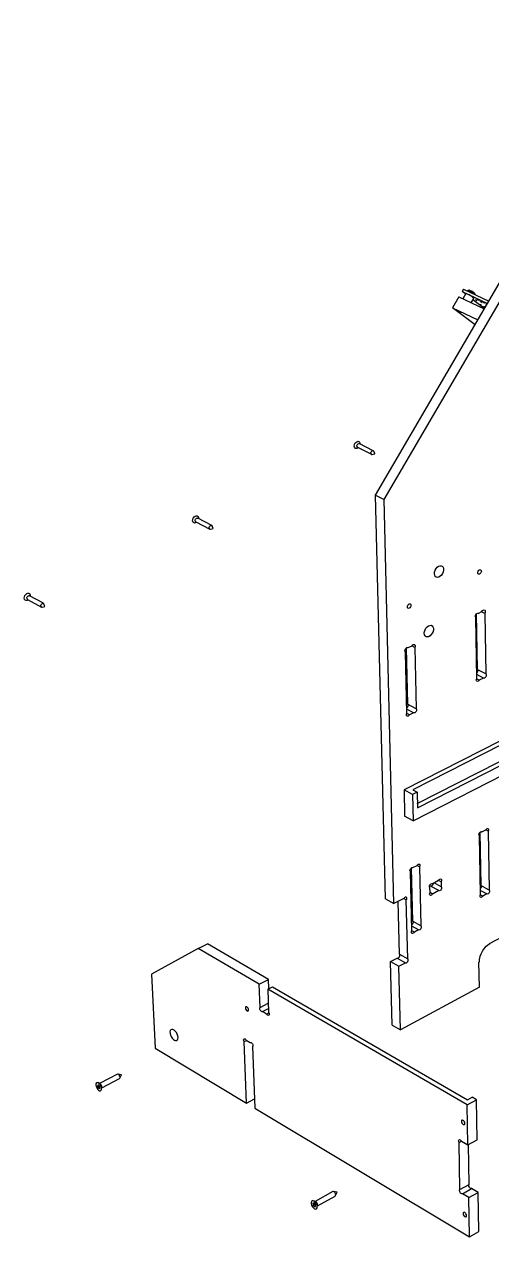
# Model space of a CAD drawing. Extents: x 0 to 188, y 0 to 216.
# Drawn here: x 34.1 to 86.7, y 78.4 to 214.5 of the extents above; entities that cross this region are included whole.
import ezdxf

# ---------------------------------------------------------------- set-up
doc = ezdxf.new("R2010")
doc.units = 0
doc.layers.get('0').update_dxf_attribs({"linetype": 'CONTINUOUS'})

msp = doc.modelspace()

# ---------------------------------------------------------------- linework, layer by layer
at = {"color": 7, "linetype": 'CONTINUOUS'}
for p, q in [((73.6, 161.67), (104.51, 214.53)), ((74.58, 161.18), (105.51, 214.1)), ((82.97, 183.92), (82.26, 182.7)), ((82.97, 183.92), (85.82, 182.57)), ((83.48, 184.78), (83.34, 184.54)), ((83.34, 184.54), (86.19, 183.19)), ((83.72, 184.25), (83.34, 184.54)), ((83.74, 184.29), (83.41, 183.71)), ((83.48, 184.78), (86.33, 183.44)), ((84.27, 184.62), (84.2, 184.64)), ((84.3, 184.61), (84.38, 184.58)), ((84.35, 183.26), (84.65, 183.76)), ((84.49, 184.52), (84.38, 184.58)), ((84.51, 184.5), (84.47, 184.53)), ((82.26, 182.7), (85.11, 181.35)), ((84.79, 180.79), (82.26, 182.7)), ((85.6, 182.81), (84.56, 183.61)), ((85.53, 182.71), (85.6, 182.81)), ((85.89, 182.68), (85.6, 182.81)), ((73.36, 166.66), (71.78, 167.45)), ((71.57, 167.04), (73.15, 166.25)), ((73.23, 166.24), (73.51, 166.32)), ((73.52, 166.33), (73.41, 166.6)), ((73.6, 161.67), (74.58, 161.18)), ((74.74, 116.34), (73.6, 161.67)), ((75.68, 115.81), (74.58, 161.18)), ((53.41, 158.67), (54.99, 157.85)), ((55.2, 158.27), (53.63, 159.09)), ((55.07, 157.85), (55.36, 157.92)), ((55.36, 157.93), (55.26, 158.2)), ((136.25, 158.73), (76.81, 128.6)), ((136.29, 158.28), (77.8, 128.6)), ((78.3, 127.05), (136.25, 156.58)), ((77.83, 125.11), (137.14, 155.45)), ((78.31, 126.56), (136.72, 156.36)), ((34.5, 149.96), (36.07, 149.11)), ((36.3, 149.53), (34.73, 150.38)), ((36.16, 149.1), (36.44, 149.17)), ((36.45, 149.18), (36.35, 149.45)), ((85.14, 148.39), (85.11, 148.41)), ((85.14, 148.39), (85.57, 148.61)), ((85.88, 148.39), (85.52, 148.58)), ((85.88, 148.39), (85.99, 141.59)), ((84.99, 141.09), (84.87, 147.94)), ((84.93, 148.34), (85.04, 142.08)), ((77.06, 144.51), (77.2, 138.2)), ((77.29, 144.55), (77.26, 144.57)), ((77.29, 144.55), (77.73, 144.77)), ((78.01, 144.58), (77.69, 144.75)), ((78.01, 144.58), (78.16, 137.69)), ((77.14, 137.18), (76.98, 144.03)), ((85.99, 141.59), (85.04, 142.08)), ((85.26, 140.9), (84.97, 141.06)), ((85.73, 141.14), (84.98, 141.53)), ((85.73, 141.14), (85.26, 140.9)), ((77.89, 137.24), (77.13, 137.65)), ((78.16, 137.69), (77.2, 138.2)), ((77.42, 137), (77.12, 137.16)), ((77.89, 137.24), (77.42, 137)), ((77.76, 128.08), (76.81, 128.6)), ((76.81, 128.6), (76.88, 125.63)), ((78.27, 128.34), (77.76, 128.08)), ((77.76, 128.08), (77.83, 125.11)), ((77.8, 128.6), (78.27, 128.34)), ((78.27, 128.34), (78.31, 126.56)), ((77.83, 125.11), (76.88, 125.63)), ((85.54, 123.86), (85.52, 123.87)), ((85.54, 123.86), (86, 124.1)), ((86.27, 123.93), (85.98, 124.09)), ((86.27, 123.93), (86.37, 117.34)), ((85.39, 116.82), (85.28, 123.42)), ((85.34, 123.81), (85.43, 117.85)), ((77.62, 119.82), (77.76, 113.83)), ((77.8, 119.86), (77.79, 119.87)), ((77.8, 119.86), (78.27, 120.1)), ((78.55, 119.93), (78.26, 120.09)), ((78.55, 119.93), (78.69, 113.31)), ((77.69, 112.78), (77.54, 119.41)), ((79.98, 118.05), (80.7, 118.43)), ((86.43, 111.32), (102.03, 119.62)), ((79.79, 117.79), (79.67, 117.73)), ((79.73, 117.06), (79.72, 117.61)), ((80.72, 117.27), (79.79, 117.79)), ((79.98, 118.05), (79.97, 118.06)), ((80.72, 117.27), (80.01, 116.89)), ((80.98, 117.71), (80.18, 118.16)), ((80.97, 118.26), (80.68, 118.42)), ((80.97, 118.26), (80.98, 117.71)), ((86.12, 116.9), (85.38, 117.3)), ((86.37, 117.34), (85.43, 117.85)), ((74.74, 116.34), (75.68, 115.81)), ((76.8, 116.39), (75.68, 115.81)), ((76.29, 110.15), (76.15, 116.06)), ((76.78, 116.39), (77.07, 116.23)), ((77.23, 109.62), (77.07, 116.23)), ((80.01, 116.89), (79.73, 117.05)), ((85.65, 116.66), (85.38, 116.81)), ((86.12, 116.9), (85.65, 116.66)), ((78.44, 112.86), (77.68, 113.28)), ((78.69, 113.31), (77.76, 113.83)), ((77.97, 112.61), (77.69, 112.77)), ((78.44, 112.86), (77.97, 112.61)), ((53.67, 110.76), (48.44, 107.88)), ((53.67, 110.76), (54.71, 111.3)), ((60.55, 106.77), (53.67, 110.76)), ((61.6, 107.31), (54.71, 111.3)), ((75.3, 109.32), (76.03, 109.7)), ((75.3, 109.32), (76.23, 108.79)), ((75.47, 102.18), (75.3, 109.32)), ((76.03, 109.7), (76.97, 109.18)), ((76.23, 108.79), (76.97, 109.18)), ((76.29, 110.15), (77.23, 109.62)), ((85.28, 106.42), (85.23, 109.25)), ((48.44, 107.88), (48.83, 99.57)), ((76.4, 101.65), (76.23, 108.79)), ((60.55, 106.77), (61.6, 107.31)), ((60.65, 104.15), (60.55, 106.77)), ((61.5, 106.22), (62.03, 106.49)), ((61.5, 106.22), (61.6, 103.59)), ((83.91, 93.21), (61.5, 106.22)), ((61.63, 106.28), (61.6, 107.31)), ((62.03, 106.49), (83.93, 93.78)), ((85.28, 106.42), (76.4, 101.65)), ((60.65, 104.15), (61.56, 104.63)), ((60.9, 103.69), (61.58, 104.05)), ((61.36, 103.42), (60.9, 103.69)), ((61.36, 103.42), (61.61, 103.56)), ((75.47, 102.18), (76.4, 101.65)), ((48.83, 99.57), (59.11, 93.41)), ((58.85, 100.32), (59.12, 100.46)), ((59.11, 93.41), (58.85, 100.32)), ((59.08, 100.48), (59.52, 100.22)), ((59.52, 100.22), (59.54, 100.23)), ((59.78, 99.77), (60.04, 92.86)), ((44.61, 96.66), (42.6, 95.61)), ((45.07, 96.61), (44.66, 96.67)), ((42.39, 95.45), (42.37, 95.28)), ((42.55, 95.38), (42.37, 95.28)), ((42.37, 95.28), (42.49, 95.09)), ((42.52, 95.42), (42.39, 95.45)), ((42.66, 95.58), (42.47, 95.68)), ((42.64, 95.23), (42.52, 95.42)), ((42.85, 95.14), (44.85, 96.19)), ((44.89, 96.23), (45.07, 96.6)), ((45.07, 96.6), (45.07, 96.6)), ((42.63, 95.17), (42.49, 95.09)), ((42.49, 95.09), (42.62, 95.07)), ((42.62, 95.07), (42.64, 95.23)), ((42.83, 94.98), (42.85, 95.2)), ((83.93, 93.78), (84.46, 94.07)), ((84.95, 93.78), (84.46, 94.07)), ((59.11, 93.41), (60, 93.89)), ((60.04, 92.86), (84.17, 78.42)), ((83.91, 93.21), (84.95, 93.78)), ((83.99, 88.73), (83.91, 93.21)), ((85.03, 89.31), (84.95, 93.78)), ((83, 89), (83.27, 89.15)), ((83.1, 83.71), (83, 89)), ((83.26, 89.16), (83.99, 88.73)), ((83.99, 88.73), (85.03, 89.31)), ((84.14, 84.3), (84.06, 88.77)), ((68.83, 83.48), (66.81, 82.36)), ((69.29, 83.43), (68.88, 83.49)), ((69.13, 83.04), (69.3, 83.42)), ((83.1, 83.71), (84.14, 84.3)), ((83.37, 83.25), (84.41, 83.83)), ((84.09, 82.82), (83.37, 83.25)), ((84.09, 82.82), (85.13, 83.4)), ((85.13, 83.4), (84.41, 83.83)), ((85.21, 79.01), (85.13, 83.4)), ((66.72, 82.19), (66.58, 82.18)), ((66.58, 82.18), (66.59, 81.98)), ((66.79, 82.1), (66.59, 81.98)), ((66.59, 81.98), (66.73, 81.81)), ((66.88, 82.33), (66.69, 82.43)), ((66.86, 82.01), (66.72, 82.19)), ((66.86, 81.88), (66.73, 81.81)), ((66.73, 81.81), (66.86, 81.82)), ((66.86, 81.82), (66.86, 82.01)), ((67.07, 81.74), (67.08, 81.96)), ((67.08, 81.88), (69.09, 82.99)), ((84.17, 78.42), (84.09, 82.82)), ((84.17, 78.42), (85.21, 79.01))]:
    msp.add_line(p, q, dxfattribs=at)
for points in [[(83.96, 184.59), (83.94, 184.57), (83.94, 184.56)], [(84.2, 184.64), (84.13, 184.66), (84.03, 184.65), (83.98, 184.63), (83.95, 184.6)], [(83.95, 184.6), (83.96, 184.6), (84, 184.59)], [(84.27, 184.62), (84.28, 184.62), (84.3, 184.61)], [(84.51, 184.5), (84.61, 184.44), (84.64, 184.41)], [(84.64, 184.41), (84.6, 184.45), (84.58, 184.45)], [(84.88, 183.59), (84.9, 183.58), (84.92, 183.57), (84.95, 183.55), (84.96, 183.54), (84.97, 183.53), (84.98, 183.53), (84.97, 183.53), (84.95, 183.54), (84.93, 183.55), (84.91, 183.56), (84.88, 183.58), (84.87, 183.59), (84.86, 183.6), (84.86, 183.6), (84.86, 183.6), (84.88, 183.59)], [(85.13, 183.61), (85.15, 183.6), (85.18, 183.58), (85.21, 183.57), (85.23, 183.55), (85.25, 183.54), (85.25, 183.53), (85.24, 183.53), (85.22, 183.54), (85.19, 183.56), (85.16, 183.57), (85.13, 183.59), (85.11, 183.61), (85.1, 183.62), (85.1, 183.62), (85.11, 183.62), (85.13, 183.61)], [(85.41, 183.05), (85.43, 183.04), (85.45, 183.03), (85.47, 183.01), (85.49, 183), (85.5, 182.99), (85.5, 182.99), (85.49, 182.99), (85.48, 182.99), (85.46, 183), (85.43, 183.02), (85.41, 183.03), (85.39, 183.04), (85.38, 183.05), (85.38, 183.06), (85.39, 183.06), (85.41, 183.05)], [(85.43, 183.39), (85.46, 183.37), (85.5, 183.35), (85.53, 183.33), (85.56, 183.31), (85.57, 183.3), (85.58, 183.29), (85.56, 183.29), (85.54, 183.3), (85.51, 183.32), (85.47, 183.34), (85.44, 183.36), (85.41, 183.38), (85.4, 183.39), (85.39, 183.4), (85.41, 183.4), (85.43, 183.39)], [(85.67, 182.85), (85.69, 182.84), (85.72, 182.82), (85.74, 182.81), (85.76, 182.8), (85.77, 182.79), (85.77, 182.78), (85.76, 182.78), (85.75, 182.79), (85.72, 182.8), (85.7, 182.81), (85.68, 182.83), (85.66, 182.84), (85.65, 182.85), (85.65, 182.85), (85.66, 182.85), (85.67, 182.85)], [(85.76, 183.31), (85.79, 183.3), (85.82, 183.28), (85.85, 183.27), (85.87, 183.25), (85.88, 183.24), (85.88, 183.23), (85.88, 183.24), (85.86, 183.24), (85.83, 183.26), (85.8, 183.27), (85.77, 183.29), (85.75, 183.31), (85.73, 183.32), (85.73, 183.32), (85.74, 183.32), (85.76, 183.31)], [(85.95, 182.77), (85.94, 182.77), (85.92, 182.79), (85.9, 182.8), (85.88, 182.81), (85.87, 182.82), (85.87, 182.83), (85.88, 182.83), (85.89, 182.82)], [(86.1, 183.04), (86.08, 183.05), (86.05, 183.07), (86.02, 183.09), (86.01, 183.1), (86.01, 183.11), (86.02, 183.11), (86.04, 183.1)], [(83.07, 182.22), (83.1, 182.21), (83.13, 182.19), (83.16, 182.18), (83.18, 182.16), (83.19, 182.15), (83.2, 182.14), (83.19, 182.15), (83.17, 182.15), (83.14, 182.17), (83.11, 182.18), (83.08, 182.2), (83.06, 182.22), (83.05, 182.23), (83.04, 182.23), (83.05, 182.23), (83.07, 182.22)], [(71.22, 167.17), (71.24, 167.31), (71.3, 167.46), (71.39, 167.58), (71.5, 167.67), (71.62, 167.71), (71.72, 167.7), (71.8, 167.63), (71.85, 167.52), (71.85, 167.41)], [(71.51, 167.17), (71.52, 167.25), (71.55, 167.33), (71.61, 167.4), (71.67, 167.44), (71.73, 167.46), (71.78, 167.45)], [(71.65, 167), (71.64, 166.99), (71.52, 166.92), (71.41, 166.91), (71.31, 166.95), (71.25, 167.04), (71.22, 167.17)], [(73.08, 166.38), (73.1, 166.46), (73.13, 166.54), (73.18, 166.61), (73.25, 166.66), (73.31, 166.67), (73.37, 166.65), (73.41, 166.6), (73.41, 166.6)], [(73.51, 166.32), (73.51, 166.32), (73.51, 166.32), (73.51, 166.32), (73.51, 166.32), (73.52, 166.32), (73.52, 166.32), (73.52, 166.32), (73.52, 166.33), (73.52, 166.33), (73.52, 166.33), (73.52, 166.33), (73.51, 166.33), (73.51, 166.33), (73.51, 166.33), (73.51, 166.32), (73.51, 166.32)], [(53.06, 158.8), (53.07, 158.95), (53.13, 159.1), (53.23, 159.23), (53.34, 159.32), (53.46, 159.36), (53.57, 159.35), (53.66, 159.28), (53.71, 159.17), (53.71, 159.05)], [(53.5, 158.63), (53.49, 158.63), (53.37, 158.56), (53.25, 158.54), (53.15, 158.58), (53.09, 158.67), (53.06, 158.8)], [(53.35, 158.8), (53.36, 158.88), (53.39, 158.97), (53.45, 159.04), (53.51, 159.09), (53.58, 159.1), (53.63, 159.09)], [(54.92, 157.98), (54.93, 158.06), (54.97, 158.15), (55.02, 158.22), (55.09, 158.27), (55.16, 158.28), (55.21, 158.26), (55.26, 158.21), (55.26, 158.2)], [(55.35, 157.92), (55.35, 157.92), (55.35, 157.92), (55.35, 157.92), (55.36, 157.92), (55.36, 157.92), (55.36, 157.92), (55.36, 157.92), (55.36, 157.93), (55.36, 157.93), (55.36, 157.93), (55.36, 157.93), (55.36, 157.93), (55.35, 157.93), (55.35, 157.93), (55.35, 157.92), (55.35, 157.92)], [(80.23, 152.85), (80.25, 153.04), (80.31, 153.24), (80.41, 153.42), (80.54, 153.58), (80.69, 153.69), (80.84, 153.75), (80.99, 153.75), (81.11, 153.69), (81.2, 153.59), (81.25, 153.43), (81.25, 153.25), (81.21, 153.06), (81.12, 152.86), (81.01, 152.69), (80.87, 152.56), (80.71, 152.47), (80.57, 152.44), (80.43, 152.47), (80.32, 152.55), (80.26, 152.68), (80.23, 152.85)], [(85.1, 152.95), (85.12, 153.05), (85.16, 153.14), (85.22, 153.23), (85.3, 153.28), (85.37, 153.3), (85.44, 153.28), (85.48, 153.22), (85.5, 153.14), (85.48, 153.04), (85.44, 152.95), (85.38, 152.86), (85.3, 152.81), (85.23, 152.79), (85.16, 152.81), (85.12, 152.87), (85.1, 152.95)], [(34.14, 150.09), (34.15, 150.24), (34.21, 150.39), (34.31, 150.52), (34.42, 150.61), (34.55, 150.66), (34.67, 150.65), (34.76, 150.58), (34.81, 150.47), (34.82, 150.33)], [(34.59, 149.91), (34.47, 149.85), (34.34, 149.83), (34.24, 149.87), (34.17, 149.96), (34.14, 150.09)], [(34.43, 150.09), (34.44, 150.17), (34.47, 150.26), (34.53, 150.33), (34.6, 150.38), (34.67, 150.39), (34.73, 150.38)], [(36, 149.23), (36.01, 149.32), (36.04, 149.4), (36.1, 149.48), (36.17, 149.52), (36.24, 149.54), (36.3, 149.52), (36.35, 149.47), (36.35, 149.45)], [(36.43, 149.17), (36.44, 149.17), (36.44, 149.17), (36.44, 149.17), (36.44, 149.17), (36.44, 149.17), (36.45, 149.17), (36.45, 149.17), (36.45, 149.18), (36.45, 149.18), (36.45, 149.18), (36.44, 149.18), (36.44, 149.18), (36.44, 149.18), (36.44, 149.18), (36.44, 149.17), (36.43, 149.17)], [(77.58, 149.31), (77.57, 149.21), (77.53, 149.12), (77.47, 149.03), (77.39, 148.98), (77.31, 148.96), (77.25, 148.98), (77.2, 149.03), (77.19, 149.12), (77.2, 149.22), (77.24, 149.31), (77.3, 149.4), (77.38, 149.45), (77.46, 149.47), (77.52, 149.45), (77.57, 149.39), (77.58, 149.31)], [(84.87, 147.94), (84.83, 148), (84.82, 148.08), (84.83, 148.17), (84.87, 148.26), (84.93, 148.34), (85, 148.39), (85.07, 148.41), (85.14, 148.39)], [(85.57, 148.61), (85.64, 148.7), (85.72, 148.76), (85.81, 148.78), (85.88, 148.76), (85.93, 148.7), (85.94, 148.6), (85.93, 148.5), (85.88, 148.39)], [(79.09, 146.16), (79.11, 146.35), (79.17, 146.54), (79.28, 146.72), (79.41, 146.88), (79.55, 146.99), (79.71, 147.05), (79.85, 147.06), (79.97, 147), (80.06, 146.89), (80.11, 146.74), (80.11, 146.56), (80.07, 146.37), (79.99, 146.18), (79.87, 146.01), (79.73, 145.87), (79.58, 145.78), (79.43, 145.75), (79.3, 145.78), (79.19, 145.86), (79.12, 145.99), (79.09, 146.16)], [(76.98, 144.03), (76.93, 144.09), (76.91, 144.18), (76.93, 144.29), (76.97, 144.4), (77.04, 144.49), (77.13, 144.55), (77.21, 144.57), (77.29, 144.55)], [(77.73, 144.77), (77.79, 144.85), (77.86, 144.9), (77.94, 144.92), (78, 144.9), (78.04, 144.85), (78.06, 144.77), (78.05, 144.68), (78.01, 144.58)], [(85.04, 142.08), (85.08, 142.03), (85.09, 141.95), (85.08, 141.86), (85.04, 141.77), (84.98, 141.69), (84.98, 141.69)], [(85.99, 141.59), (86.03, 141.53), (86.05, 141.46), (86.03, 141.36), (85.99, 141.27), (85.93, 141.19), (85.86, 141.14), (85.79, 141.12), (85.73, 141.14)], [(85.26, 140.9), (85.2, 140.83), (85.13, 140.77), (85.05, 140.75), (84.99, 140.77), (84.95, 140.82), (84.93, 140.9), (84.95, 141), (84.99, 141.09)], [(77.2, 138.2), (77.25, 138.15), (77.26, 138.07), (77.25, 137.97), (77.21, 137.88), (77.15, 137.8), (77.12, 137.78)], [(78.16, 137.69), (78.2, 137.64), (78.22, 137.56), (78.21, 137.47), (78.17, 137.37), (78.1, 137.29), (78.03, 137.24), (77.96, 137.22), (77.89, 137.24)], [(77.42, 137), (77.35, 136.92), (77.28, 136.87), (77.21, 136.85), (77.14, 136.87), (77.1, 136.92), (77.09, 137), (77.1, 137.09), (77.14, 137.18)], [(85.28, 123.42), (85.24, 123.47), (85.22, 123.54), (85.24, 123.63), (85.27, 123.73), (85.33, 123.8), (85.4, 123.86), (85.48, 123.88), (85.54, 123.86)], [(86, 124.1), (86.06, 124.18), (86.13, 124.23), (86.2, 124.25), (86.26, 124.24), (86.3, 124.19), (86.32, 124.11), (86.31, 124.02), (86.27, 123.93)], [(77.54, 119.41), (77.5, 119.46), (77.48, 119.54), (77.5, 119.63), (77.54, 119.72), (77.6, 119.8), (77.67, 119.85), (77.74, 119.88), (77.8, 119.86)], [(78.27, 120.1), (78.34, 120.18), (78.41, 120.24), (78.48, 120.26), (78.54, 120.24), (78.58, 120.19), (78.6, 120.12), (78.59, 120.03), (78.55, 119.93)], [(80.7, 118.43), (80.76, 118.51), (80.83, 118.56), (80.9, 118.58), (80.97, 118.56), (81.01, 118.52), (81.02, 118.44), (81.01, 118.35), (80.97, 118.26)], [(79.72, 117.61), (79.68, 117.66), (79.67, 117.73), (79.68, 117.82), (79.72, 117.91), (79.78, 117.99), (79.85, 118.05), (79.92, 118.07), (79.98, 118.05)], [(80.01, 116.89), (79.95, 116.82), (79.88, 116.76), (79.8, 116.74), (79.74, 116.76), (79.7, 116.81), (79.68, 116.88), (79.7, 116.97), (79.73, 117.06)], [(80.1, 118.11), (80.1, 118.11), (80.09, 118.02), (80.05, 117.93), (79.99, 117.85), (79.92, 117.79), (79.85, 117.77), (79.79, 117.78)], [(80.98, 117.71), (81.02, 117.66), (81.04, 117.59), (81.03, 117.5), (80.99, 117.41), (80.93, 117.33), (80.86, 117.27), (80.79, 117.25), (80.72, 117.27)], [(85.43, 117.85), (85.48, 117.81), (85.49, 117.73), (85.48, 117.64), (85.44, 117.55), (85.38, 117.47), (85.38, 117.47)], [(86.37, 117.34), (86.41, 117.29), (86.43, 117.22), (86.42, 117.13), (86.38, 117.04), (86.32, 116.96), (86.25, 116.9), (86.18, 116.88), (86.12, 116.9)], [(77.07, 116.23), (77.11, 116.32), (77.12, 116.41), (77.11, 116.48), (77.06, 116.53), (77, 116.55), (76.93, 116.53), (76.86, 116.47), (76.8, 116.39)], [(85.65, 116.66), (85.6, 116.58), (85.53, 116.52), (85.45, 116.5), (85.39, 116.52), (85.35, 116.57), (85.34, 116.64), (85.35, 116.73), (85.39, 116.82)], [(77.76, 113.83), (77.8, 113.78), (77.82, 113.71), (77.8, 113.62), (77.76, 113.52), (77.7, 113.45), (77.68, 113.42)], [(78.69, 113.31), (78.74, 113.26), (78.75, 113.18), (78.74, 113.09), (78.7, 113), (78.64, 112.92), (78.57, 112.87), (78.5, 112.85), (78.44, 112.86)], [(77.97, 112.61), (77.91, 112.53), (77.83, 112.48), (77.76, 112.46), (77.7, 112.47), (77.66, 112.52), (77.64, 112.6), (77.65, 112.69), (77.69, 112.78)], [(76.03, 109.7), (76.1, 109.69), (76.17, 109.71), (76.24, 109.77), (76.3, 109.84), (76.34, 109.94), (76.35, 110.03), (76.33, 110.1), (76.29, 110.15)], [(76.97, 109.18), (77.03, 109.16), (77.1, 109.18), (77.17, 109.24), (77.23, 109.32), (77.27, 109.41), (77.28, 109.5), (77.27, 109.57), (77.23, 109.62)], [(59.34, 103.89), (59.33, 103.98), (59.29, 104.08), (59.22, 104.16), (59.15, 104.22), (59.09, 104.24), (59.03, 104.23), (58.99, 104.18), (58.98, 104.1), (59, 104), (59.04, 103.91), (59.1, 103.82), (59.17, 103.77), (59.24, 103.74), (59.3, 103.76), (59.33, 103.81), (59.34, 103.89)], [(60.9, 103.69), (60.85, 103.68), (60.78, 103.7), (60.71, 103.76), (60.66, 103.84), (60.62, 103.93), (60.6, 104.02), (60.61, 104.1), (60.65, 104.15)], [(61.6, 103.59), (61.64, 103.5), (61.66, 103.4), (61.64, 103.33), (61.61, 103.28), (61.55, 103.26), (61.49, 103.29), (61.42, 103.34), (61.36, 103.42)], [(51.42, 100.8), (51.39, 100.98), (51.32, 101.17), (51.23, 101.35), (51.1, 101.5), (50.97, 101.62), (50.84, 101.69), (50.71, 101.7), (50.61, 101.66), (50.54, 101.56), (50.51, 101.42), (50.52, 101.25), (50.56, 101.06), (50.65, 100.88), (50.76, 100.71), (50.89, 100.57), (51.02, 100.48), (51.15, 100.44), (51.27, 100.45), (51.35, 100.52), (51.4, 100.64), (51.42, 100.8)], [(58.85, 100.32), (58.81, 100.41), (58.79, 100.5), (58.8, 100.58), (58.84, 100.63), (58.89, 100.64), (58.96, 100.62), (59.02, 100.56), (59.08, 100.48)], [(59.52, 100.22), (59.58, 100.24), (59.64, 100.21), (59.71, 100.16), (59.77, 100.08), (59.81, 99.98), (59.82, 99.89), (59.81, 99.82), (59.78, 99.77)], [(44.9, 96.28), (44.9, 96.36), (44.87, 96.46), (44.82, 96.55), (44.75, 96.62), (44.68, 96.66), (44.62, 96.67), (44.61, 96.66)], [(42.83, 94.98), (42.82, 95.14), (42.77, 95.3), (42.69, 95.47), (42.58, 95.6), (42.46, 95.69), (42.34, 95.72), (42.25, 95.68), (42.19, 95.6), (42.18, 95.46), (42.21, 95.3), (42.28, 95.13), (42.38, 94.98), (42.49, 94.87), (42.61, 94.81), (42.72, 94.81), (42.79, 94.87), (42.83, 94.98)], [(44.85, 96.19), (44.88, 96.21), (44.9, 96.28)], [(83.64, 91.14), (83.63, 91.24), (83.58, 91.34), (83.52, 91.42), (83.45, 91.48), (83.37, 91.51), (83.31, 91.5), (83.27, 91.45), (83.26, 91.37), (83.27, 91.27), (83.32, 91.17), (83.38, 91.08), (83.45, 91.02), (83.53, 91), (83.59, 91.01), (83.63, 91.06), (83.64, 91.14)], [(83, 89), (82.96, 89.09), (82.94, 89.19), (82.96, 89.26), (83, 89.31), (83.05, 89.32), (83.13, 89.3), (83.2, 89.24), (83.26, 89.16)], [(69.14, 83.12), (69.13, 83.22), (69.08, 83.31), (69.02, 83.4), (68.95, 83.46), (68.88, 83.49), (68.83, 83.48)], [(69.09, 82.99), (69.09, 83), (69.13, 83.04), (69.14, 83.12)], [(69.3, 83.42), (69.3, 83.42), (69.3, 83.42)], [(83.37, 83.25), (83.31, 83.23), (83.24, 83.26), (83.17, 83.32), (83.11, 83.4), (83.07, 83.5), (83.05, 83.59), (83.06, 83.67), (83.1, 83.71)], [(84.4, 83.83), (84.35, 83.82), (84.28, 83.84), (84.21, 83.9), (84.15, 83.98), (84.1, 84.08), (84.09, 84.17), (84.1, 84.25), (84.14, 84.3)], [(67.07, 81.79), (67.04, 81.95), (66.97, 82.13), (66.86, 82.28), (66.74, 82.4), (66.61, 82.46), (66.5, 82.46), (66.42, 82.4), (66.38, 82.28), (66.38, 82.13), (66.43, 81.95), (66.52, 81.79), (66.64, 81.65), (66.77, 81.56), (66.89, 81.53), (66.99, 81.56), (67.05, 81.65), (67.07, 81.79)], [(83.83, 80.79), (83.82, 80.89), (83.77, 80.99), (83.71, 81.07), (83.64, 81.13), (83.56, 81.16), (83.5, 81.15), (83.46, 81.1), (83.45, 81.02), (83.47, 80.92), (83.51, 80.83), (83.57, 80.74), (83.65, 80.68), (83.72, 80.65), (83.78, 80.67), (83.82, 80.71), (83.83, 80.79)]]:
    msp.add_lwpolyline(points, dxfattribs=at)
for centre, radius, start, end in [((83.76, 184.04), 0.249, 50.5252, 94.4274), ((83.31, 182.5), 1.84, 43.2669, 70.4335), ((82.77, 181.58), 3.25, 54.0926, 67.7626), ((84.43, 184.08), 0.404, 9.9945, 60.8626), ((85.63, 182.28), 0.598, 57.4946, 64.0511), ((85.66, 182.31), 0.877, 58.8902, 64.1061), ((71.64, 167.15), 0.133, 174.8058, 240.1191), ((73.2, 166.36), 0.119, 171.2938, 283.6839), ((53.48, 158.79), 0.136, 176.1725, 239.7695), ((55.04, 157.97), 0.124, 173.3523, 284.1958), ((34.57, 150.08), 0.139, 177.5962, 239.2916), ((36.13, 149.22), 0.129, 175.485, 284.6219), ((87.71, 109.19), 2.47, 120.9949, 178.821), ((42.44, 95.22), 0.417, 357.1348, 57.9127), ((45.06, 96.6), 0.0123, 353.4941, 70.5688), ((69.29, 83.42), 0.0132, 1.1065, 70.0133), ((66.67, 81.97), 0.415, 357.974, 59.3863)]:
    msp.add_arc(centre, radius, start, end, dxfattribs=at)

doc.saveas('drawing.dxf')
